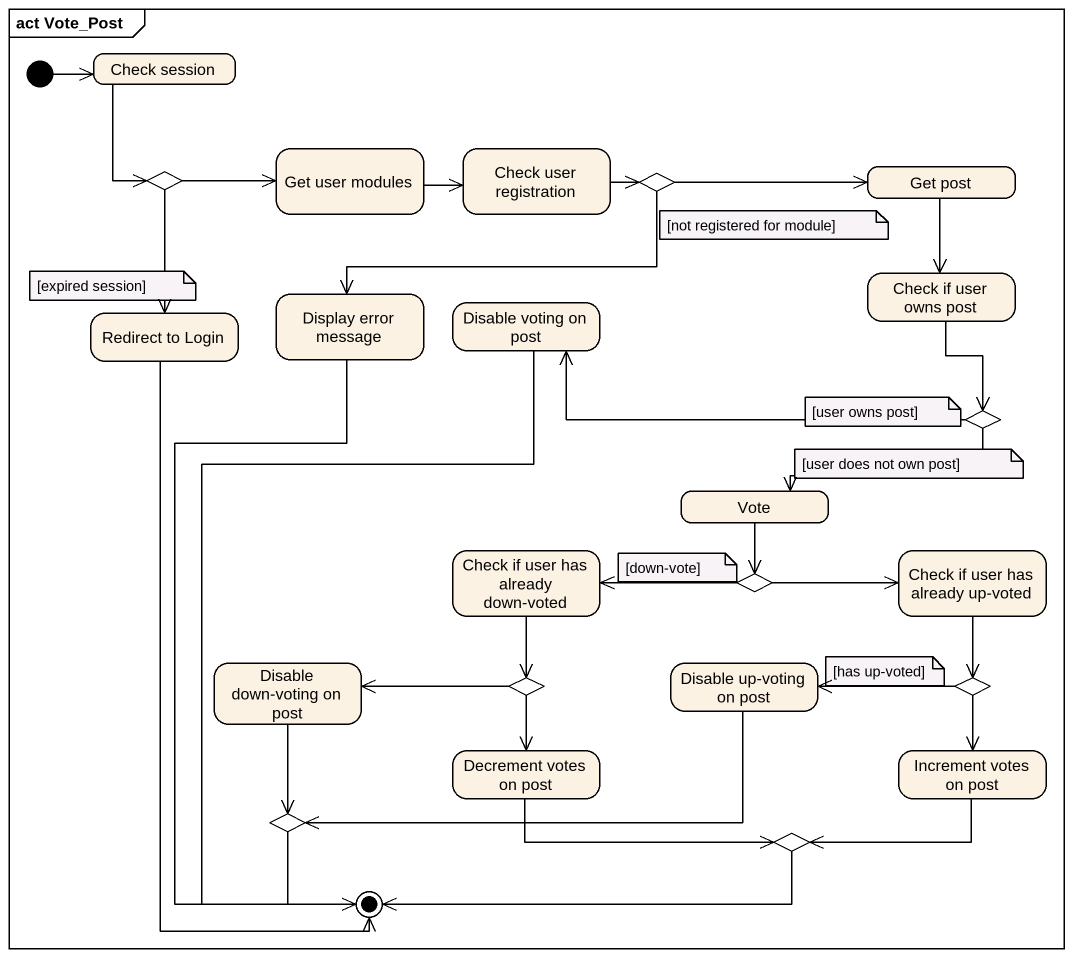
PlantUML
@startuml
mainframe act Vote_Post
hide empty description
state "Check session" as Check_session
state "Get user modules" as Get_user_modules
state "Check user registration" as Check_user_registration
state "Get post" as Get_post
state choice1 <<choice>>
state choice2 <<choice>>
state "Display error message" as Display_error_message
state "Check if user owns post" as Check_if_user_owns_post
state "Redirect to Login" as Redirect_to_Login
state "Disable voting on post" as Disable_voting_on_post
state choice3 <<choice>>
state Vote
state "Check if user has already down-voted" as Check_if_user_has_already
state "Check if user has already up-voted" as Check_if_user_has_already_2
state choice4 <<choice>>
state "Disable down-voting on post" as Disable_down_voting_on_post
state choice5 <<choice>>
state "Disable up-voting on post" as Disable_up_voting_on_post
state choice6 <<choice>>
state "Decrement votes on post" as Decrement_votes_on_post
state "Increment votes on post" as Increment_votes_on_post
state choice7 <<choice>>
state choice8 <<choice>>
[*] -right-> Check_session
Check_session --> choice1
Get_user_modules -right-> Check_user_registration
Check_user_registration -right-> choice2
Get_post --> Check_if_user_owns_post
choice1 -right-> Get_user_modules
choice1 --> Redirect_to_Login
choice2 -right-> Get_post
choice2 -left-> Display_error_message
Check_if_user_owns_post --> choice3
choice3 -left-> Disable_voting_on_post
choice3 -left-> Vote
Vote --> choice4
Check_if_user_has_already --> choice5
Check_if_user_has_already_2 --> choice6
choice4 -left-> Check_if_user_has_already
choice4 -right-> Check_if_user_has_already_2
Disable_down_voting_on_post --> choice7
choice5 -left-> Disable_down_voting_on_post
choice5 --> Decrement_votes_on_post
Disable_up_voting_on_post -left-> choice7
choice6 -left-> Disable_up_voting_on_post
choice6 --> Increment_votes_on_post
Decrement_votes_on_post -right-> choice8
Increment_votes_on_post -left-> choice8
Display_error_message --> [*]
Redirect_to_Login --> [*]
Disable_voting_on_post --> [*]
choice7 --> [*]
choice8 -left-> [*]
note as N1
  [not registered for module]
end note
note as N2
  [expired session]
end note
note as N3
  [user owns post]
end note
note as N4
  [user does not own post]
end note
note as N5
  [down-vote]
end note
note as N6
  [has up-voted]
end note
@enduml
